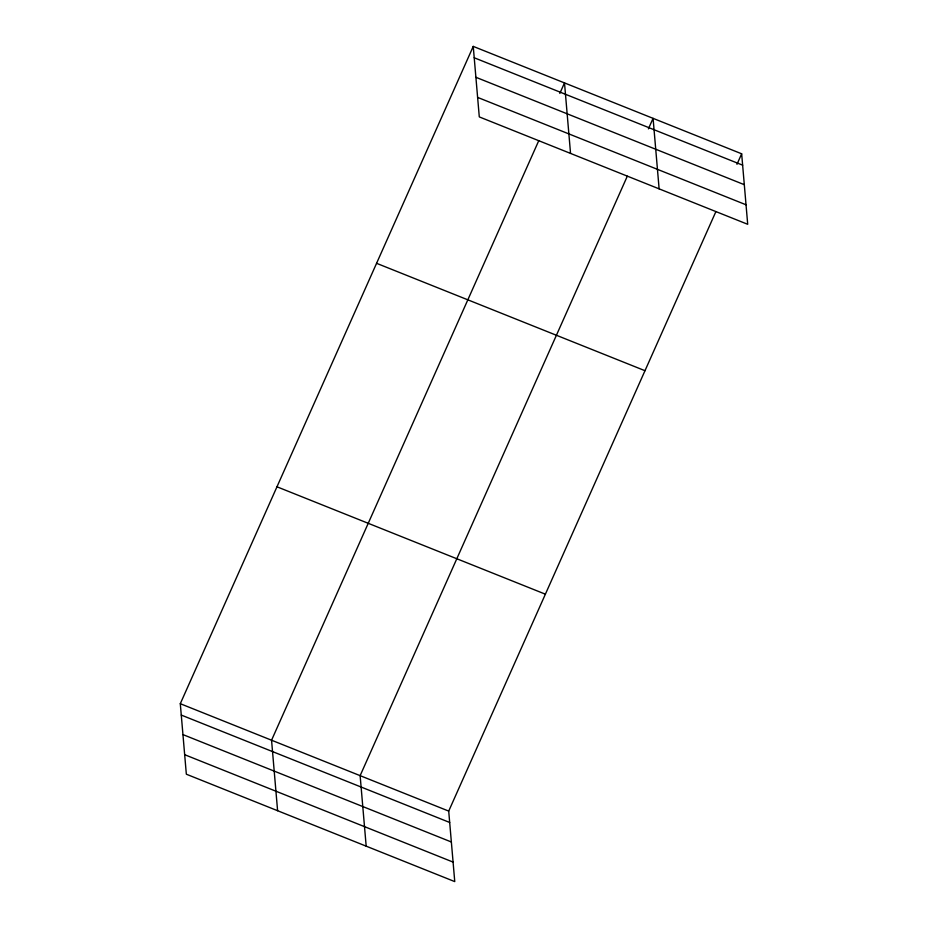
<?xml version="1.0" encoding="UTF-8"?>
<svg xmlns="http://www.w3.org/2000/svg" width="928" height="928" viewBox="0 0 928 928"><rect width="100%" height="100%" fill="white"/><g stroke="black" fill="none" stroke-linecap="round" stroke-linejoin="round"><path stroke-width="1.39" d="M715.882 211.642L448.711 811.095L454.755 881.6L186.342 774.207L180.299 703.702L473.245 46.4L741.658 153.793L747.701 224.298L479.289 116.905L473.245 46.4M538.727 140.754L271.556 740.219L277.6 810.712M559.816 93.426L564.502 82.917L570.546 153.41M627.305 176.204L360.134 775.657L366.177 846.162M648.394 128.876L653.08 118.355L659.124 188.86M736.971 164.314L741.658 153.793M474.22 57.768L742.632 165.172M475.902 77.291L744.302 184.684M477.618 97.394L746.031 204.786M376.571 263.308L644.983 370.701M276.973 486.794L545.386 594.187M180.299 703.702L448.711 811.095M181.273 715.07L449.686 822.475M182.944 734.593L451.356 841.986M184.672 754.696L453.084 862.089"/></g></svg>
